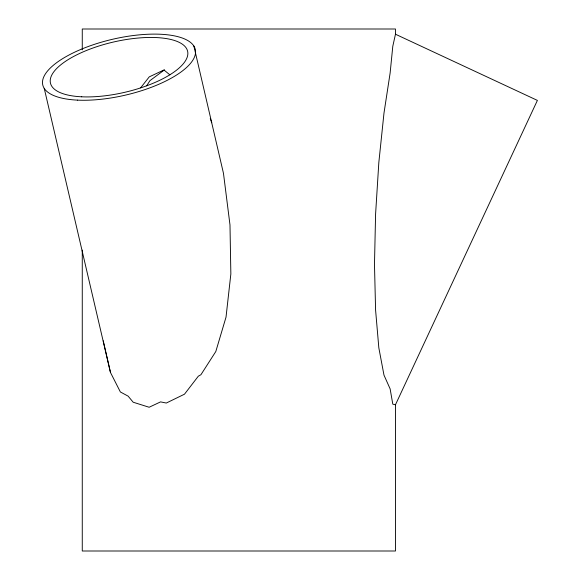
<?xml version="1.0" encoding="UTF-8"?>
<svg xmlns="http://www.w3.org/2000/svg" width="580" height="580" viewBox="0 0 580 580"><rect width="100%" height="100%" fill="white"/><g stroke="black" fill="none" stroke-linecap="round" stroke-linejoin="round"><path stroke-width="0.87" d="M395.466 34.22L392.798 46.255L390.13 72.993L383.982 113.107L378.827 162.53L375.586 214.165L374.484 264.487L375.586 310.068L378.827 347.804L383.982 375.122L390.13 388.883L392.798 404.173L395.466 404.767L537.392 100.405L395.466 34.22L395.466 29L82.266 29L82.266 49.844M146.653 85.84L149.93 80.663L164.51 69.847M140.599 87.87L149.241 76.879L163.937 69.97L169.853 74.834M44.232 88.341L110.475 372.483L120.372 391.964L128.129 396.147L133.182 402.223L149.14 407.254L160.566 401.882L166.293 403.042L184.483 394.197L198.331 376.188L200.926 374.724L215.811 351.516L226.019 317.151L230.855 273.97L229.985 224.924L223.474 173.347L193.865 46.001M210.272 118.487L211.758 122.764M110.475 372.483L103.24 340.837M395.466 404.767L395.466 551L82.266 551L82.266 250.125M77.531 100.13A78.3 28.659 -13.1 0 0 195.482 53.309A78.3 28.659 -13.1 0 0 84.122 48.082A78.3 28.659 -13.1 0 0 77.531 100.13M81.722 96.802A70.405 25.766 -13.1 0 0 187.775 54.708A70.405 25.766 -13.1 0 0 87.645 50.011A70.405 25.766 -13.1 0 0 81.722 96.802"/></g></svg>
